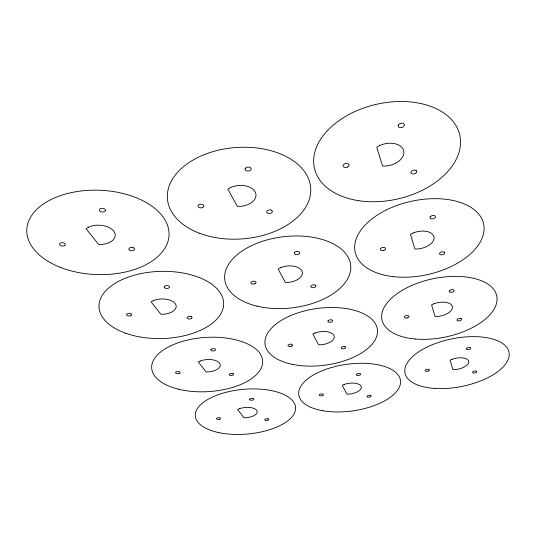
<?xml version="1.0" encoding="UTF-8"?>
<svg xmlns="http://www.w3.org/2000/svg" width="536" height="536" viewBox="0 0 536 536"><rect width="100%" height="100%" fill="white"/><g stroke="black" fill="none" stroke-linecap="round" stroke-linejoin="round"><path stroke-width="0.8" d="M164.264 286.861L164.257 287.242A2.626 1.461 -1.6 0 0 166.502 288.462A2.626 1.461 -1.6 0 0 169.282 287.531L169.463 287.162A2.626 1.461 -1.6 0 0 167.225 285.554A2.626 1.461 -1.6 0 0 164.264 286.861M210.916 349.7L210.889 350.008A2.338 1.173 -3.8 0 0 212.799 350.973A2.338 1.173 -3.8 0 0 215.325 350.196L215.505 349.894A2.338 1.173 -3.8 0 0 213.63 348.621A2.338 1.173 -3.8 0 0 210.916 349.7M245.14 168.8L245.086 169.329A3.042 2.01 -4.8 0 0 247.485 171.071A3.042 2.01 -4.8 0 0 250.815 169.858L251.083 169.356A3.042 2.01 -4.8 0 0 248.744 167.078A3.042 2.01 -4.8 0 0 245.14 168.8M249.722 399.24L249.675 399.494A2.111 0.965 -5.2 0 0 251.337 400.271A2.111 0.965 -5.2 0 0 253.649 399.608L253.836 399.353A2.111 0.965 -5.2 0 0 252.222 398.322A2.111 0.965 -5.2 0 0 249.722 399.24M294.418 252.811L294.338 253.227A2.673 1.554 -7 0 0 296.334 254.56A2.673 1.554 -7 0 0 299.316 253.575L299.577 253.173A2.673 1.554 -7 0 0 297.668 251.424A2.673 1.554 -7 0 0 294.418 252.811M328.059 320.937L327.965 321.265A2.385 1.24 -7.9 0 0 329.674 322.31A2.385 1.24 -7.9 0 0 332.36 321.486L332.608 321.165A2.385 1.24 -7.9 0 0 330.993 319.784A2.385 1.24 -7.9 0 0 328.059 320.937M398.355 125.123L398.188 125.692A3.169 2.124 -14.5 0 0 400.238 127.615A3.169 2.124 -14.5 0 0 403.849 126.322L404.218 125.772A3.169 2.124 -14.5 0 0 402.348 123.26A3.169 2.124 -14.5 0 0 398.355 125.123M356.447 374.363L356.353 374.637A2.157 1.012 -8.4 0 0 357.84 375.481A2.157 1.012 -8.4 0 0 360.293 374.778L360.527 374.51A2.157 1.012 -8.4 0 0 359.133 373.391A2.157 1.012 -8.4 0 0 356.447 374.363M105.364 210.393L105.19 210.856A3.008 1.843 2.5 0 1 102.115 211.988A3.008 1.843 2.5 0 1 99.408 210.407L99.368 209.918A3.008 1.843 2.5 0 1 102.617 208.316A3.008 1.843 2.5 0 1 105.364 210.393M430.207 216.939L430.04 217.388A2.787 1.628 -13.4 0 0 431.761 218.849A2.787 1.628 -13.4 0 0 434.957 217.804L435.299 217.368A2.787 1.628 -13.4 0 0 433.751 215.452A2.787 1.628 -13.4 0 0 430.207 216.939M449.53 290.827L449.369 291.182A2.472 1.286 -12.4 0 0 450.856 292.321A2.472 1.286 -12.4 0 0 453.711 291.45L454.026 291.102A2.472 1.286 -12.4 0 0 452.706 289.608A2.472 1.286 -12.4 0 0 449.53 290.827M466.608 348.46L466.454 348.755A2.231 1.045 -11.9 0 0 467.761 349.666A2.231 1.045 -11.9 0 0 470.347 348.929L470.642 348.641A2.231 1.045 -11.9 0 0 469.489 347.435A2.231 1.045 -11.9 0 0 466.608 348.46M88.286 227.264L86.061 228.698L98.617 244.423L101.88 244.403A16.301 9.655 2.1 0 0 113.619 231.009A16.301 9.655 2.1 0 0 88.286 227.264M230.426 187.613L227.894 189.154L237.294 206.347L240.57 206.34A16.455 10.472 -4.3 0 0 255.129 191.861A16.455 10.472 -4.3 0 0 230.426 187.613M379.595 145.558L376.721 147.219L382.583 166.033L385.88 166.053A17.072 11.089 -12.9 0 0 403.561 150.361A17.072 11.089 -12.9 0 0 379.595 145.558M153.189 300.736L151.119 301.895L160.88 314.297L163.748 314.237A14.291 7.685 -1.6 0 0 175.111 303.443A14.291 7.685 -1.6 0 0 153.189 300.736M280.449 267.745L278.137 268.985L285.346 282.445L288.227 282.405A14.526 8.201 -6.6 0 0 301.855 270.814A14.526 8.201 -6.6 0 0 280.449 267.745M413.055 233.033L410.476 234.366L414.877 248.985L417.779 248.959A15.068 8.589 -12.3 0 0 433.865 236.497A15.068 8.589 -12.3 0 0 413.055 233.033M200.189 361.036L198.28 361.994L206.125 371.964L208.678 371.89A12.743 6.211 -3.7 0 0 219.492 363.013A12.743 6.211 -3.7 0 0 200.189 361.036M314.98 333.057L312.87 334.082L318.639 344.842L321.205 344.775A12.985 6.553 -7.5 0 0 333.848 335.295A12.985 6.553 -7.5 0 0 314.98 333.057M433.905 303.805L431.581 304.89L435.085 316.508L437.664 316.454A13.44 6.821 -11.7 0 0 452.284 306.331A13.44 6.821 -11.7 0 0 433.905 303.805M239.378 408.74L237.595 409.558L244.041 417.785L246.346 417.698A11.537 5.139 -5 0 0 256.63 410.208A11.537 5.139 -5 0 0 239.378 408.74M344.152 384.473L342.209 385.337L346.919 394.181L349.231 394.101A11.772 5.373 -8.1 0 0 361.043 386.148A11.772 5.373 -8.1 0 0 344.152 384.473M452.217 359.227L450.093 360.145L452.927 369.646L455.252 369.579A12.16 5.568 -11.3 0 0 468.699 361.123A12.16 5.568 -11.3 0 0 452.217 359.227M64.387 245.702L63.757 245.924A2.914 1.682 3.4 0 1 59.838 245.039A2.914 1.682 3.4 0 1 61.104 242.821L61.821 242.701A2.914 1.682 3.4 0 1 65.023 243.706A2.914 1.682 3.4 0 1 64.387 245.702M202.615 207.499L201.945 207.734A2.928 1.836 -2.3 0 1 198.186 206.749A2.928 1.836 -2.3 0 1 199.908 204.343L200.652 204.216A2.928 1.836 -2.3 0 1 203.667 205.335A2.928 1.836 -2.3 0 1 202.615 207.499M347.469 167.038L346.738 167.292A3.015 1.956 -10.5 0 1 343.161 166.187A3.015 1.956 -10.5 0 1 345.392 163.581L346.169 163.453A3.015 1.956 -10.5 0 1 348.97 164.686A3.015 1.956 -10.5 0 1 347.469 167.038M130.71 315.691L130.141 315.878A2.553 1.347 -0.5 0 1 126.777 315.208A2.553 1.347 -0.5 0 1 128.071 313.426L128.714 313.319A2.553 1.347 -0.5 0 1 131.441 314.089A2.553 1.347 -0.5 0 1 130.71 315.691M254.841 283.758L254.238 283.953A2.58 1.441 -5.1 0 1 251.002 283.216A2.58 1.441 -5.1 0 1 252.67 281.293L253.327 281.186A2.58 1.441 -5.1 0 1 255.906 282.036A2.58 1.441 -5.1 0 1 254.841 283.758M384.037 250.198L383.387 250.406A2.66 1.521 -10.7 0 1 380.299 249.582A2.66 1.521 -10.7 0 1 382.369 247.518L383.059 247.404A2.66 1.521 -10.7 0 1 385.458 248.335A2.66 1.521 -10.7 0 1 384.037 250.198M179.205 373.411L178.689 373.572A2.271 1.092 -2.8 0 1 175.748 373.063A2.271 1.092 -2.8 0 1 177.021 371.595L177.597 371.508A2.271 1.092 -2.8 0 1 179.969 372.105A2.271 1.092 -2.8 0 1 179.205 373.411M291.457 346.229L290.907 346.39A2.305 1.159 -6.4 0 1 288.073 345.834A2.305 1.159 -6.4 0 1 289.648 344.266L290.244 344.172A2.305 1.159 -6.4 0 1 292.489 344.822A2.305 1.159 -6.4 0 1 291.457 346.229M407.635 317.828L407.052 318.009A2.378 1.206 -10.6 0 1 404.338 317.386A2.378 1.206 -10.6 0 1 406.241 315.704L406.858 315.61A2.378 1.206 -10.6 0 1 408.961 316.327A2.378 1.206 -10.6 0 1 407.635 317.828M219.693 419.239L219.217 419.373A2.057 0.905 -4.3 0 1 216.598 418.978A2.057 0.905 -4.3 0 1 217.844 417.745L218.373 417.665A2.057 0.905 -4.3 0 1 220.464 418.14A2.057 0.905 -4.3 0 1 219.693 419.239M322.357 395.588L321.855 395.736A2.09 0.951 -7.2 0 1 319.329 395.293A2.09 0.951 -7.2 0 1 320.83 393.98L321.365 393.9A2.09 0.951 -7.2 0 1 323.355 394.422A2.09 0.951 -7.2 0 1 322.357 395.588M428.15 371.013L427.621 371.16A2.151 0.985 -10.4 0 1 425.195 370.678A2.151 0.985 -10.4 0 1 426.964 369.277L427.52 369.19A2.151 0.985 -10.4 0 1 429.39 369.76A2.151 0.985 -10.4 0 1 428.15 371.013M268.114 418.844L267.685 418.743A2.017 0.884 -5.6 0 0 265.266 419.112A2.017 0.884 -5.6 0 0 265.039 420.211L265.374 420.365A2.017 0.884 -5.6 0 0 268.214 420.09A2.017 0.884 -5.6 0 0 268.114 418.844M232.919 373.532L232.436 373.404A2.224 1.065 -4.5 0 0 229.783 373.82A2.224 1.065 -4.5 0 0 229.616 375.133L229.998 375.314A2.224 1.065 -4.5 0 0 233.126 375.026A2.224 1.065 -4.5 0 0 232.919 373.532M370.671 395.454L370.269 395.34A2.064 0.925 -8.6 0 0 367.783 395.722A2.064 0.925 -8.6 0 0 367.321 396.895L367.629 397.062A2.064 0.925 -8.6 0 0 370.51 396.787A2.064 0.925 -8.6 0 0 370.671 395.454M191.138 316.595L190.582 316.434A2.486 1.313 -2.7 0 0 187.64 316.91A2.486 1.313 -2.7 0 0 187.566 318.511L188.009 318.746A2.486 1.313 -2.7 0 0 191.499 318.431A2.486 1.313 -2.7 0 0 191.138 316.595M345.063 346.685L344.608 346.544A2.271 1.119 -8.2 0 0 341.874 346.98A2.271 1.119 -8.2 0 0 341.432 348.38L341.774 348.581A2.271 1.119 -8.2 0 0 344.956 348.286A2.271 1.119 -8.2 0 0 345.063 346.685M476.323 371.147L475.948 371.026A2.131 0.951 -11.6 0 0 473.389 371.428A2.131 0.951 -11.6 0 0 472.685 372.674L472.953 372.855A2.131 0.951 -11.6 0 0 475.888 372.574A2.131 0.951 -11.6 0 0 476.323 371.147M133.31 247.773L132.667 247.565A2.814 1.648 0.4 0 0 129.37 248.114A2.814 1.648 0.4 0 0 129.451 250.118L129.987 250.419A2.814 1.648 0.4 0 0 133.92 250.078A2.814 1.648 0.4 0 0 133.31 247.773M315.168 285.125L314.645 284.951A2.533 1.394 -7.5 0 0 311.604 285.44A2.533 1.394 -7.5 0 0 311.188 287.175L311.59 287.43A2.533 1.394 -7.5 0 0 315.148 287.115A2.533 1.394 -7.5 0 0 315.168 285.125M461.087 318.659L460.659 318.505A2.352 1.166 -12.1 0 0 457.838 318.954A2.352 1.166 -12.1 0 0 457.101 320.461L457.402 320.682A2.352 1.166 -12.1 0 0 460.645 320.387A2.352 1.166 -12.1 0 0 461.087 318.659M271.464 210.226L270.854 209.991A2.854 1.776 -5.9 0 0 267.43 210.568A2.854 1.776 -5.9 0 0 267.102 212.745L267.571 213.073A2.854 1.776 -5.9 0 0 271.591 212.732A2.854 1.776 -5.9 0 0 271.464 210.226M444.183 252.081L443.701 251.88A2.633 1.454 -12.9 0 0 440.545 252.396A2.633 1.454 -12.9 0 0 439.768 254.265L440.116 254.546A2.633 1.454 -12.9 0 0 443.741 254.225A2.633 1.454 -12.9 0 0 444.183 252.081M416.124 170.502L415.561 170.24A2.975 1.869 -13.7 0 0 412.003 170.843A2.975 1.869 -13.7 0 0 411.213 173.215L411.615 173.57A2.975 1.869 -13.7 0 0 415.728 173.229A2.975 1.869 -13.7 0 0 416.124 170.502M415.313 339.013A58.632 29.788 -11.7 0 0 496.825 296.261A58.632 29.788 -11.7 0 0 405.933 288.274A58.632 29.788 -11.7 0 0 415.313 339.013M434.73 388.433A53.037 24.308 -11.3 0 0 509.033 352.407A53.037 24.308 -11.3 0 0 427.212 347.006A53.037 24.308 -11.3 0 0 434.73 388.433M393.096 276.63A65.747 37.533 -12.4 0 0 483.733 224.591A65.747 37.533 -12.4 0 0 381.284 212.671A65.747 37.533 -12.4 0 0 393.096 276.63M292.596 364.413A56.655 28.616 -7.5 0 0 377.512 331.596A56.655 28.616 -7.5 0 0 293.56 314.431A56.655 28.616 -7.5 0 0 292.596 364.413M358.691 200.685A74.544 48.508 -12.9 0 0 459.975 135.99A74.544 48.508 -12.9 0 0 342.638 118.188A74.544 48.508 -12.9 0 0 358.691 200.685M178.816 389.277A55.597 27.135 -3.7 0 0 262.674 362.135A55.597 27.135 -3.7 0 0 180.009 342.149A55.597 27.135 -3.7 0 0 178.816 389.277M218.601 432.572A50.33 22.432 -5 0 0 295.597 409.075A50.33 22.432 -5 0 0 222.199 393.377A50.33 22.432 -5 0 0 218.601 432.572M199.848 233.374A71.831 45.801 -4.3 0 0 310.652 192.518A71.831 45.801 -4.3 0 0 206.641 153.725A71.831 45.801 -4.3 0 0 199.848 233.374M60.226 267.31A71.174 42.203 2.1 0 0 169.028 235.626A71.174 42.203 2.1 0 0 64.528 194.334A71.174 42.203 2.1 0 0 60.226 267.31M322.806 410.743A51.349 23.47 -8.1 0 0 400.533 382.657A51.349 23.47 -8.1 0 0 325.486 369.485A51.349 23.47 -8.1 0 0 322.806 410.743M256.918 306.116A63.382 35.825 -6.6 0 0 350.799 266.901A63.382 35.825 -6.6 0 0 255.397 243.914A63.382 35.825 -6.6 0 0 256.918 306.116M125.813 333.278A62.37 33.594 -1.6 0 0 223.452 306.485A62.37 33.594 -1.6 0 0 134.657 275.102A62.37 33.594 -1.6 0 0 125.813 333.278"/></g></svg>
